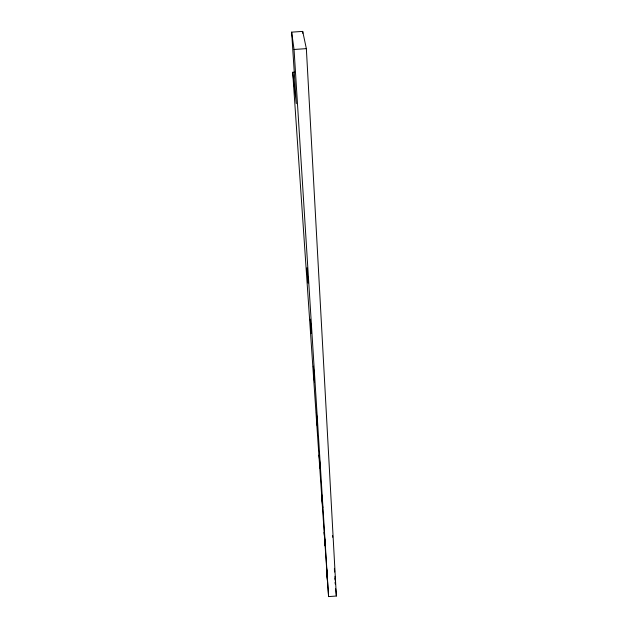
<?xml version="1.0" encoding="UTF-8"?>
<svg xmlns="http://www.w3.org/2000/svg" width="628" height="628" viewBox="0 0 628 628"><rect width="100%" height="100%" fill="white"/><g stroke="black" fill="none" stroke-linecap="round" stroke-linejoin="round"><path stroke-width="0.94" d="M292.695 72.275L328.577 596.6L336.357 596.027L306.354 48.646L302.704 31.4L291.643 32.138L296.306 103.651L292.695 72.275L294.524 72.149M291.643 32.138L294.045 49.471L306.354 48.646M334.394 568.332L334.677 571.543M335.085 582.164L335.258 584.064M335.69 588.781L336.357 596.027M335.022 578.082L335.242 580.303L335.03 576.292M332.557 535.637L332.683 537.207M313.953 373.589C311.881 347.496 316.017 401.096 313.937 374.877M322.297 501.552L322.698 507.856L321.772 494.919L322.18 501.223M324.762 539.444C326.246 562.209 323.13 515.698 324.621 538.691M310.954 327.314L311.347 333.594L310.326 319.189L310.703 325.5M334.559 572.014L334.394 569.408M294.045 49.471L328.577 596.6M302.704 31.4L302.822 33.331M326.576 568.56L327.455 580.876L326.576 568.56M316.41 412.51L317.368 425.996L316.41 412.51M307.006 268.046L308.034 282.898L307.006 268.046M319.189 455.057L320.107 468.127L319.189 455.057"/></g></svg>
